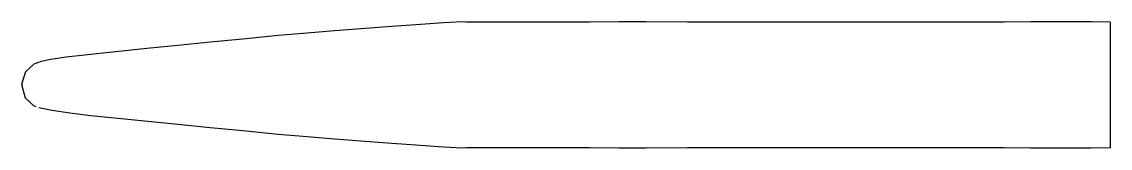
# Model space of a CAD drawing. Extents: x -701 to -311, y -3036 to -2990.
import ezdxf

# ---------------------------------------------------------------- set-up
doc = ezdxf.new("R2010")
doc.units = 0
doc.header["$MEASUREMENT"] = 0
doc.layers.add('MODELSKETCH_VISIBLE', color=7, linetype='CONTINUOUS')

msp = doc.modelspace()

# ---------------------------------------------------------------- linework, layer by layer
at = {"layer": 'MODELSKETCH_VISIBLE'}
msp.add_line((-311.36, -2990.55), (-311.36, -3035.55), dxfattribs=at)
at = {"layer": 'MODELSKETCH_VISIBLE', "flags": 128}
for points in [[(-383.7, -2990.55), (-394.66, -2990.56), (-403.49, -2990.56), (-411.11, -2990.56), (-418.45, -2990.55), (-426.29, -2990.55), (-434.68, -2990.55), (-448.51, -2990.55), (-462.57, -2990.55), (-477.31, -2990.54), (-486.94, -2990.54), (-497.45, -2990.55), (-508.95, -2990.56), (-520.53, -2990.57), (-530.91, -2990.58), (-537.39, -2990.58), (-541.72, -2990.56), (-543.41, -2990.54), (-545.26, -2990.62), (-549.78, -2990.9), (-558.01, -2991.44), (-568.22, -2992.15), (-579.3, -2992.96), (-590.14, -2993.8), (-599.95, -2994.62), (-608.84, -2995.41), (-621.47, -2996.62), (-633.22, -2997.79), (-644.76, -2998.93), (-655.81, -3000.02), (-667.05, -3001.15), (-678.09, -3002.34), (-684.66, -3003.15), (-690.19, -3003.98), (-693.59, -3004.68), (-696.2, -3005.61), (-699.21, -3008.39), (-700.48, -3012.4)], [(-318.09, -2990.47), (-329.06, -2990.47), (-339.76, -2990.53), (-349.24, -2990.57), (-357.82, -2990.56), (-363.31, -2990.55), (-369.2, -2990.55), (-375.12, -2990.55), (-380.23, -2990.55), (-383.7, -2990.55)], [(-311.36, -2990.55), (-318.09, -2990.47)], [(-700.48, -3012.4), (-700.55, -3013.05)], [(-695.37, -3020.85), (-696.2, -3020.49), (-699.21, -3017.71), (-700.55, -3013.05)], [(-383.7, -3035.55), (-394.66, -3035.54), (-403.49, -3035.54), (-411.11, -3035.55), (-418.45, -3035.55), (-426.29, -3035.55), (-434.68, -3035.55), (-448.51, -3035.55), (-462.57, -3035.55), (-477.31, -3035.56), (-486.94, -3035.56), (-497.45, -3035.55), (-508.95, -3035.54), (-520.53, -3035.53), (-530.91, -3035.52), (-537.39, -3035.52), (-541.72, -3035.54), (-543.41, -3035.56), (-545.26, -3035.48), (-549.78, -3035.2), (-558.01, -3034.66), (-568.22, -3033.95), (-579.3, -3033.14), (-590.14, -3032.3), (-599.95, -3031.49), (-608.84, -3030.69), (-621.47, -3029.48), (-633.22, -3028.32), (-644.76, -3027.18), (-660.25, -3025.64), (-675.91, -3024.01), (-683.41, -3023.12), (-689.74, -3022.2), (-694.44, -3021.18)], [(-318.21, -3035.63), (-329.16, -3035.63), (-339.84, -3035.57), (-349.3, -3035.53), (-357.87, -3035.54), (-363.35, -3035.55), (-369.22, -3035.55), (-375.13, -3035.55), (-380.24, -3035.55), (-383.7, -3035.55)], [(-311.36, -3035.55), (-318.21, -3035.63)]]:
    msp.add_lwpolyline(points, dxfattribs=at)

doc.saveas('drawing.dxf')
